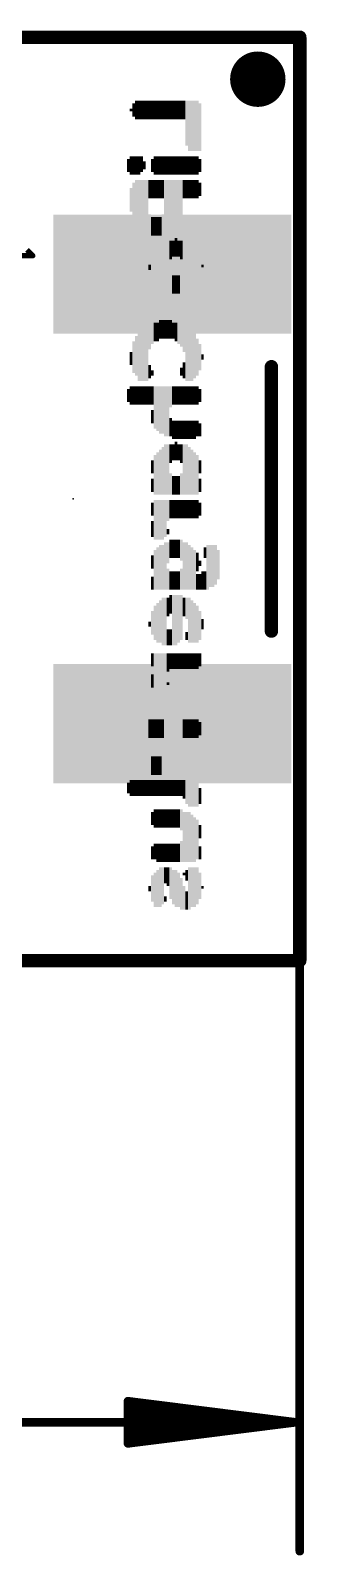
# Model space of a CAD drawing. Extents: x -22.2 to 64.4, y -24.7 to 14.1.
# Drawn here: x 34.03 to 38.2, y -9 to 14.07 of the extents above; entities that cross this region are included whole.
import ezdxf

# ---------------------------------------------------------------- set-up
doc = ezdxf.new("R2010")
doc.units = 0
for name, color, linetype in [('1', 12, 'CONTINUOUS'), ('16', 132, 'CONTINUOUS'), ('20', 31, 'CONTINUOUS'), ('21', 253, 'CONTINUOUS'), ('22', 253, 'CONTINUOUS'), ('23', 53, 'CONTINUOUS'), ('24', 53, 'CONTINUOUS'), ('29', 253, 'CONTINUOUS'), ('47', 253, 'CONTINUOUS')]:
    doc.layers.add(name, color=color, linetype=linetype)

# ---------------------------------------------------------------- blocks, each defined once
blk = doc.blocks.new('PIE')
at = {"const_width": 0.5}
blk.add_lwpolyline([(0, -0.25, 1), (0, 0.25, 1), (0, -0.25)], format="xyb", dxfattribs=at)
blk = doc.blocks.new('RECT')
blk.add_solid([(-0.5, -0.5), (0.5, -0.5), (-0.5, 0.5), (0.5, 0.5)])

msp = doc.modelspace()

# ---------------------------------------------------------------- linework, layer by layer
at = {"layer": '1', "const_width": 0.2032}
for points in [[(0, 13.97), (38.1, 13.97)], [(38.1, 13.97), (38.1, 0)], [(38.1, 0), (0, 0)]]:
    msp.add_lwpolyline(points, dxfattribs=at)
at = {"layer": '1', "const_width": 0.1016}
for points in [[(38.1508, 13.97, 1), (38.0492, 13.97)], [(38.1, 13.9192, 1), (38.1, 14.0208)], [(38.0492, 0, 1), (38.1508, 0)], [(38.1, -0.0508, 1), (38.1, 0.0508)]]:
    msp.add_lwpolyline(points, format="xyb", dxfattribs=at)
at = {"layer": '16', "const_width": 0.2032}
for points in [[(0, 13.97), (38.1, 13.97)], [(38.1, 13.97), (38.1, 0)], [(38.1, 0), (0, 0)]]:
    msp.add_lwpolyline(points, dxfattribs=at)
at = {"layer": '16', "const_width": 0.1016}
for points in [[(38.1508, 13.97, 1), (38.0492, 13.97)], [(38.1, 13.9192, 1), (38.1, 14.0208)], [(38.0492, 0, 1), (38.1508, 0)], [(38.1, -0.0508, 1), (38.1, 0.0508)]]:
    msp.add_lwpolyline(points, format="xyb", dxfattribs=at)
at = {"layer": '20', "const_width": 0.2032}
for points in [[(38.1, 13.97), (0, 13.97)], [(38.1, 0), (38.1, 13.97)], [(0, 0), (38.1, 0)]]:
    msp.add_lwpolyline(points, dxfattribs=at)
at = {"layer": '20', "const_width": 0.1016}
for points in [[(38.1508, 13.97, 1), (38.0492, 13.97)], [(38.1, 13.9192, 1), (38.1, 14.0208)], [(38.0492, 0, 1), (38.1508, 0)], [(38.1, -0.0508, 1), (38.1, 0.0508)]]:
    msp.add_lwpolyline(points, format="xyb", dxfattribs=at)
at = {"layer": '21', "const_width": 0.2032}
msp.add_lwpolyline([(37.671, 4.985), (37.671, 8.985)], dxfattribs=at)
at = {"layer": '21', "const_width": 0.1016}
for points in [[(37.7218, 8.985, 1), (37.6202, 8.985)], [(37.6202, 4.985, 1), (37.7218, 4.985)]]:
    msp.add_lwpolyline(points, format="xyb", dxfattribs=at)
at = {"layer": '22', "const_width": 0.0762}
for points in [[(32.627, 10.668), (34.059, 10.668)], [(33.043, 10.664), (34.063, 10.664)], [(34.063, 10.664), (33.973, 10.754)]]:
    msp.add_lwpolyline(points, dxfattribs=at)
at = {"layer": '22', "const_width": 0.0381}
for points in [[(34.0495, 10.6505, 1), (34.0765, 10.6775)], [(34.059, 10.649, 1), (34.059, 10.6871)], [(34.063, 10.6449, 1), (34.063, 10.683)]]:
    msp.add_lwpolyline(points, format="xyb", dxfattribs=at)
at = {"layer": '23'}
for p in [(37.465, 13.335), (34.671, 6.985)]:
    msp.add_point(p, dxfattribs=at)
at = {"layer": '24'}
for p in [(36.068, 13.97), (37.465, 13.335)]:
    msp.add_point(p, dxfattribs=at)
at = {"layer": '47', "const_width": 0.13}
for points in [[(38.1, 0), (38.1, -8.935)], [(38.035, -6.985), (35.5, -6.6658)], [(35.5, -6.6658), (35.5, -7.3042)], [(38.035, -6.985), (35.5, -6.725)], [(0.065, -6.985), (38.035, -6.985)], [(38.035, -6.985), (35.5, -6.855)], [(35.5, -7.3042), (38.035, -6.985)], [(35.5, -7.115), (38.035, -6.985)], [(35.5, -7.245), (38.035, -6.985)]]:
    msp.add_lwpolyline(points, dxfattribs=at)
at = {"layer": '47', "const_width": 0.065}
for points in [[(38.1325, 0, 1), (38.0675, 0)], [(35.5041, -6.6335, 1), (35.4959, -6.698)], [(35.5325, -6.6658, 1), (35.4675, -6.6658)], [(35.5033, -6.6927, 1), (35.4967, -6.7573)], [(35.5017, -6.8225, 1), (35.4983, -6.8875)], [(38.0391, -7.0172, 1), (38.0309, -6.9528)], [(38.0309, -7.0172, 1), (38.0391, -6.9528)], [(38.0383, -7.0173, 1), (38.0317, -6.9527)], [(38.0317, -7.0173, 1), (38.0383, -6.9527)], [(38.0333, -7.0175, 1), (38.0367, -6.9525)], [(38.0367, -7.0175, 1), (38.0333, -6.9525)], [(38.035, -7.0175, 1), (38.035, -6.9525)], [(35.4983, -7.0825, 1), (35.5017, -7.1475)], [(35.4967, -7.2127, 1), (35.5033, -7.2773)], [(35.4959, -7.272, 1), (35.5041, -7.3365)], [(35.4675, -7.3042, 1), (35.5325, -7.3042)], [(38.0675, -8.935, 1), (38.1325, -8.935)]]:
    msp.add_lwpolyline(points, format="xyb", dxfattribs=at)

# ---------------------------------------------------------------- block references
at = {"layer": '1'}
for name, p, xscale, yscale in [('PIE', (37.465, 13.335), 0.635, 0.635), ('RECT', (36.171, 10.385), 3.4, 1.6), ('RECT', (36.171, 3.585), 3.4, 1.6)]:
    msp.add_blockref(name, p, dxfattribs=dict(at, xscale=xscale, yscale=yscale))
at = {"layer": '16', "xscale": 0.635, "yscale": 0.635}
msp.add_blockref('PIE', (37.465, 13.335), dxfattribs=at)
at = {"layer": '22', "yscale": 0.04, "rotation": 270}
for p, xscale in [((35.588, 12.87), 0.2), ((35.628, 12.87), 0.28), ((35.668, 12.87), 0.28), ((35.708, 12.87), 0.28), ((35.748, 12.87), 0.28), ((35.788, 12.87), 0.28), ((35.828, 12.87), 0.28), ((35.868, 12.87), 0.28), ((35.908, 12.87), 0.28), ((35.948, 12.87), 0.28), ((35.988, 12.87), 0.28), ((36.028, 12.87), 0.28), ((36.068, 12.87), 0.28), ((36.108, 12.87), 0.28), ((36.148, 12.87), 0.28), ((36.188, 12.87), 0.28), ((36.228, 12.87), 0.28), ((36.268, 12.87), 0.28), ((36.308, 12.87), 0.28), ((36.348, 12.87), 0.28), ((36.388, 12.67), 0.68), ((36.428, 12.63), 0.76), ((36.468, 12.63), 0.76), ((36.508, 12.63), 0.76), ((36.548, 12.63), 0.76), ((36.588, 12.61), 0.72), ((35.548, 12.87), 0.04), ((35.508, 12.03), 0.2), ((35.548, 12.03), 0.28), ((35.588, 12.03), 0.28), ((35.628, 12.03), 0.28), ((35.668, 12.03), 0.28), ((35.708, 12.05), 0.24), ((35.748, 12.03), 0.12), ((35.868, 12.03), 0.2), ((35.908, 12.03), 0.28), ((35.948, 12.03), 0.28), ((35.988, 12.03), 0.28), ((36.028, 12.03), 0.28), ((36.068, 12.03), 0.28), ((36.108, 12.03), 0.28), ((36.148, 12.03), 0.28), ((36.188, 12.03), 0.28), ((36.228, 12.03), 0.28), ((36.268, 12.03), 0.28), ((36.308, 12.03), 0.28), ((36.348, 12.03), 0.28), ((36.388, 12.03), 0.28), ((36.428, 12.03), 0.28), ((36.468, 12.03), 0.28), ((36.508, 12.03), 0.28), ((36.548, 12.03), 0.28), ((36.588, 12.03), 0.2), ((35.588, 11.49), 0.56), ((35.628, 11.47), 0.68), ((35.668, 11.45), 0.72), ((35.708, 11.43), 0.76), ((35.748, 11.41), 0.8), ((35.788, 11.41), 0.8), ((35.828, 11.67), 0.28), ((35.868, 11.67), 0.28), ((35.908, 11.67), 0.28), ((35.948, 11.67), 0.28), ((35.988, 11.67), 0.28), ((36.028, 11.67), 0.28), ((36.068, 11.41), 0.8), ((36.108, 11.41), 0.8), ((36.148, 11.41), 0.8), ((36.188, 11.43), 0.76), ((36.228, 11.45), 0.72), ((36.268, 11.49), 0.64), ((36.308, 11.53), 0.56), ((36.348, 11.67), 0.28), ((36.388, 11.67), 0.28), ((36.428, 11.67), 0.28), ((36.468, 11.67), 0.28), ((36.508, 11.67), 0.28), ((36.548, 11.67), 0.28), ((36.588, 11.67), 0.2), ((35.548, 11.51), 0.36), ((35.828, 11.13), 0.32), ((35.868, 11.11), 0.28), ((35.908, 11.11), 0.28), ((35.948, 11.11), 0.28), ((35.988, 11.11), 0.28), ((36.028, 11.13), 0.32), ((36.028, 10.51), 0.68), ((36.068, 10.51), 0.76), ((36.108, 10.73), 0.32), ((36.148, 10.75), 0.28), ((36.188, 10.77), 0.24), ((36.228, 10.79), 0.28), ((36.268, 10.77), 0.24), ((36.308, 10.75), 0.28), ((36.348, 10.73), 0.32), ((36.388, 10.51), 0.76), ((36.428, 10.51), 0.68), ((35.868, 10.51), 0.36), ((35.908, 10.49), 0.48), ((35.948, 10.51), 0.6), ((35.988, 10.49), 0.64), ((36.468, 10.49), 0.64), ((36.508, 10.49), 0.56), ((36.548, 10.49), 0.48), ((36.588, 10.51), 0.36), ((35.828, 10.49), 0.08), ((36.108, 10.29), 0.32), ((36.148, 10.25), 0.32), ((36.308, 10.25), 0.32), ((36.348, 10.29), 0.32), ((36.628, 10.51), 0.04), ((36.188, 10.23), 0.28), ((36.228, 10.23), 0.28), ((36.268, 10.23), 0.28), ((35.668, 9.13), 0.72), ((35.708, 9.15), 0.76), ((35.748, 9.17), 0.8), ((35.788, 9.19), 0.84), ((35.828, 9.43), 0.36), ((35.868, 9.49), 0.32), ((35.908, 9.51), 0.28), ((35.948, 9.51), 0.28), ((35.988, 9.55), 0.28), ((36.028, 9.55), 0.28), ((36.068, 9.55), 0.28), ((36.108, 9.55), 0.28), ((36.148, 9.55), 0.28), ((36.188, 9.53), 0.24), ((36.228, 9.51), 0.28), ((36.268, 9.49), 0.32), ((36.308, 9.47), 0.36), ((36.348, 9.41), 0.4), ((36.388, 9.17), 0.8), ((36.428, 9.17), 0.8), ((36.468, 9.15), 0.76), ((36.508, 9.15), 0.68), ((35.588, 9.13), 0.48), ((35.628, 9.15), 0.6), ((36.548, 9.13), 0.56), ((36.588, 9.13), 0.4), ((35.548, 9.11), 0.2), ((35.828, 8.91), 0.2), ((36.348, 8.93), 0.24), ((36.628, 9.13), 0.08), ((35.868, 8.89), 0.08), ((36.308, 8.91), 0.12), ((35.508, 8.55), 0.2), ((35.548, 8.55), 0.28), ((35.588, 8.55), 0.28), ((35.628, 8.55), 0.28), ((35.668, 8.55), 0.28), ((35.708, 8.55), 0.28), ((35.748, 8.55), 0.28), ((35.788, 8.55), 0.28), ((35.828, 8.55), 0.28), ((35.868, 8.55), 0.28), ((35.908, 8.37), 0.64), ((35.948, 8.35), 0.68), ((35.988, 8.33), 0.72), ((36.028, 8.33), 0.72), ((36.068, 8.31), 0.76), ((36.108, 8.31), 0.76), ((36.148, 8.53), 0.32), ((36.188, 8.55), 0.28), ((36.228, 8.55), 0.28), ((36.268, 8.55), 0.28), ((36.308, 8.55), 0.28), ((36.348, 8.55), 0.28), ((36.388, 8.55), 0.28), ((36.428, 8.55), 0.28), ((36.468, 8.55), 0.28), ((36.508, 8.55), 0.28), ((36.548, 8.55), 0.28), ((36.588, 8.55), 0.2), ((35.868, 8.23), 0.2), ((36.148, 8.07), 0.28), ((36.188, 8.03), 0.28), ((36.228, 8.03), 0.28), ((36.268, 8.03), 0.28), ((36.308, 8.03), 0.28), ((36.348, 8.03), 0.28), ((36.388, 8.03), 0.28), ((36.428, 8.03), 0.28), ((36.468, 8.03), 0.28), ((36.508, 8.03), 0.28), ((36.548, 8.05), 0.24), ((36.588, 8.03), 0.2), ((36.228, 7.71), 0.28), ((35.908, 7.35), 0.6), ((35.948, 7.37), 0.64), ((35.988, 7.39), 0.68), ((36.028, 7.41), 0.72), ((36.068, 7.43), 0.76), ((36.108, 7.43), 0.76), ((36.148, 7.67), 0.28), ((36.188, 7.69), 0.24), ((36.268, 7.69), 0.24), ((36.308, 7.67), 0.28), ((36.348, 7.43), 0.76), ((36.388, 7.43), 0.76), ((36.428, 7.41), 0.72), ((36.468, 7.39), 0.68), ((36.508, 7.37), 0.64), ((36.548, 7.35), 0.6), ((35.868, 7.47), 0.2), ((36.588, 7.47), 0.2), ((35.868, 7.19), 0.2), ((36.148, 7.21), 0.32), ((36.188, 7.19), 0.28), ((36.228, 7.19), 0.28), ((36.268, 7.19), 0.28), ((36.308, 7.21), 0.32), ((36.588, 7.19), 0.2), ((35.868, 6.83), 0.2), ((35.908, 6.67), 0.6), ((35.948, 6.67), 0.6), ((35.988, 6.67), 0.6), ((36.028, 6.67), 0.6), ((36.068, 6.69), 0.56), ((36.108, 6.81), 0.32), ((36.148, 6.83), 0.28), ((36.188, 6.83), 0.28), ((36.228, 6.83), 0.28), ((36.268, 6.83), 0.28), ((36.308, 6.83), 0.28), ((36.348, 6.83), 0.28), ((36.388, 6.83), 0.28), ((36.428, 6.83), 0.28), ((36.468, 6.83), 0.28), ((36.508, 6.83), 0.28), ((36.548, 6.83), 0.28), ((36.588, 6.83), 0.2), ((35.868, 6.53), 0.24), ((36.108, 6.49), 0.08), ((35.948, 5.93), 0.64), ((35.988, 5.95), 0.68), ((36.028, 5.95), 0.68), ((36.068, 5.97), 0.72), ((36.108, 6.17), 0.32), ((36.148, 6.23), 0.28), ((36.188, 6.23), 0.28), ((36.228, 6.23), 0.28), ((36.268, 6.23), 0.28), ((36.308, 6.21), 0.32), ((36.348, 5.97), 0.72), ((36.388, 5.97), 0.72), ((36.428, 5.95), 0.68), ((36.468, 5.93), 0.64), ((36.668, 6.17), 0.16), ((36.708, 5.95), 0.68), ((36.748, 5.97), 0.64), ((36.788, 5.97), 0.64), ((36.828, 5.99), 0.6), ((35.868, 6.03), 0.2), ((35.908, 5.91), 0.6), ((36.508, 5.91), 0.6), ((36.548, 6.03), 0.28), ((36.588, 6.01), 0.08), ((36.868, 5.99), 0.44), ((35.868, 5.71), 0.2), ((36.108, 5.77), 0.32), ((36.148, 5.75), 0.28), ((36.188, 5.75), 0.28), ((36.228, 5.75), 0.28), ((36.268, 5.75), 0.28), ((36.308, 5.77), 0.32), ((36.548, 5.73), 0.24), ((36.588, 5.73), 0.24), ((36.628, 5.75), 0.28), ((36.668, 5.75), 0.28), ((35.908, 5.11), 0.52), ((35.948, 5.11), 0.6), ((35.988, 5.13), 0.64), ((36.028, 5.13), 0.72), ((36.068, 5.13), 0.72), ((36.108, 5.35), 0.28), ((36.148, 5.39), 0.28), ((36.188, 5.15), 0.76), ((36.228, 5.15), 0.76), ((36.268, 5.17), 0.72), ((36.308, 5.19), 0.68), ((36.348, 5.35), 0.28), ((36.388, 5.33), 0.32), ((36.428, 5.15), 0.68), ((36.468, 5.13), 0.64), ((36.508, 5.11), 0.6), ((36.548, 5.09), 0.56), ((35.828, 5.09), 0.08), ((35.868, 5.11), 0.36), ((36.588, 5.07), 0.44), ((36.628, 5.09), 0.16), ((36.108, 4.89), 0.24), ((36.148, 4.89), 0.24), ((36.388, 4.91), 0.12), ((35.868, 4.55), 0.2), ((35.908, 4.37), 0.56), ((35.948, 4.37), 0.56), ((35.988, 4.37), 0.56), ((36.028, 4.37), 0.56), ((36.068, 4.37), 0.56), ((36.108, 4.51), 0.28), ((36.148, 4.53), 0.24), ((36.188, 4.53), 0.24), ((36.228, 4.53), 0.24), ((36.268, 4.53), 0.24), ((36.308, 4.53), 0.24), ((36.348, 4.53), 0.24), ((36.388, 4.53), 0.24), ((36.428, 4.53), 0.24), ((36.468, 4.53), 0.24), ((36.508, 4.53), 0.24), ((36.548, 4.53), 0.24), ((36.588, 4.55), 0.2), ((35.868, 4.23), 0.2), ((36.108, 4.19), 0.04), ((35.548, 3.35), 0.36), ((35.588, 3.33), 0.56), ((35.628, 3.31), 0.68), ((35.668, 3.29), 0.72), ((35.708, 3.27), 0.76), ((35.748, 3.25), 0.8), ((35.788, 3.25), 0.8), ((35.828, 3.51), 0.28), ((35.868, 3.51), 0.28), ((35.908, 3.51), 0.28), ((35.948, 3.51), 0.28), ((35.988, 3.51), 0.28), ((36.028, 3.51), 0.28), ((36.068, 3.25), 0.8), ((36.108, 3.25), 0.8), ((36.148, 3.27), 0.76), ((36.188, 3.27), 0.76), ((36.228, 3.31), 0.68), ((36.268, 3.33), 0.64), ((36.308, 3.37), 0.56), ((36.348, 3.51), 0.28), ((36.388, 3.51), 0.28), ((36.428, 3.51), 0.28), ((36.468, 3.51), 0.28), ((36.508, 3.51), 0.28), ((36.548, 3.51), 0.28), ((36.588, 3.51), 0.2), ((35.828, 2.97), 0.32), ((35.868, 2.95), 0.28), ((35.908, 2.95), 0.28), ((35.948, 2.95), 0.28), ((35.988, 2.95), 0.28), ((36.028, 2.97), 0.32), ((35.508, 2.61), 0.16), ((35.548, 2.61), 0.24), ((35.588, 2.61), 0.24), ((35.628, 2.61), 0.24), ((35.668, 2.61), 0.24), ((35.708, 2.61), 0.24), ((35.748, 2.61), 0.24), ((35.788, 2.61), 0.24), ((35.828, 2.61), 0.24), ((35.868, 2.61), 0.24), ((35.908, 2.61), 0.24), ((35.948, 2.61), 0.24), ((35.988, 2.61), 0.24), ((36.028, 2.61), 0.24), ((36.068, 2.61), 0.24), ((36.108, 2.61), 0.24), ((36.148, 2.61), 0.24), ((36.188, 2.61), 0.24), ((36.228, 2.61), 0.24), ((36.268, 2.61), 0.24), ((36.308, 2.61), 0.24), ((36.348, 2.59), 0.28), ((36.388, 2.55), 0.36), ((36.428, 2.53), 0.4), ((36.468, 2.53), 0.4), ((36.508, 2.51), 0.36), ((36.548, 2.51), 0.36), ((36.588, 2.49), 0.24), ((35.868, 2.15), 0.2), ((35.908, 2.15), 0.28), ((35.948, 2.15), 0.28), ((35.988, 2.15), 0.28), ((36.028, 2.15), 0.28), ((36.068, 2.15), 0.28), ((36.108, 2.15), 0.28), ((36.148, 2.15), 0.28), ((36.188, 2.15), 0.28), ((36.228, 2.15), 0.28), ((36.268, 2.15), 0.28), ((36.308, 2.13), 0.32), ((36.348, 1.87), 0.76), ((36.388, 1.87), 0.76), ((36.428, 1.87), 0.76), ((36.468, 1.85), 0.72), ((36.508, 1.83), 0.68), ((36.548, 1.83), 0.6), ((36.588, 1.95), 0.2), ((35.868, 1.63), 0.2), ((35.908, 1.65), 0.24), ((35.948, 1.63), 0.28), ((35.988, 1.63), 0.28), ((36.028, 1.63), 0.28), ((36.068, 1.63), 0.28), ((36.108, 1.63), 0.28), ((36.148, 1.63), 0.28), ((36.188, 1.63), 0.28), ((36.228, 1.63), 0.28), ((36.268, 1.63), 0.28), ((36.308, 1.65), 0.32), ((36.588, 1.63), 0.2), ((35.988, 1.11), 0.6), ((36.028, 1.13), 0.56), ((36.068, 1.29), 0.24), ((36.108, 1.27), 0.28), ((36.148, 1.17), 0.48), ((36.428, 1.09), 0.64), ((36.468, 1.11), 0.6), ((36.508, 1.11), 0.6), ((36.548, 1.13), 0.56), ((35.868, 1.09), 0.4), ((35.908, 1.07), 0.52), ((35.948, 1.09), 0.56), ((36.188, 1.11), 0.52), ((36.228, 1.09), 0.56), ((36.268, 1.07), 0.52), ((36.308, 1.01), 0.48), ((36.348, 1.31), 0.04), ((36.388, 1.29), 0.16), ((36.588, 1.13), 0.4), ((35.828, 1.09), 0.08), ((36.068, 0.93), 0.08), ((36.348, 0.95), 0.36), ((36.388, 0.91), 0.28), ((36.628, 1.11), 0.04)]:
    msp.add_blockref('RECT', p, dxfattribs=dict(at, xscale=xscale))
at = {"layer": '29'}
for name, p, xscale, yscale in [('PIE', (37.465, 13.335), 0.8382, 0.8382), ('RECT', (36.171, 10.385), 3.6032, 1.8032), ('RECT', (36.171, 3.585), 3.6032, 1.8032)]:
    msp.add_blockref(name, p, dxfattribs=dict(at, xscale=xscale, yscale=yscale))

doc.saveas('drawing.dxf')
